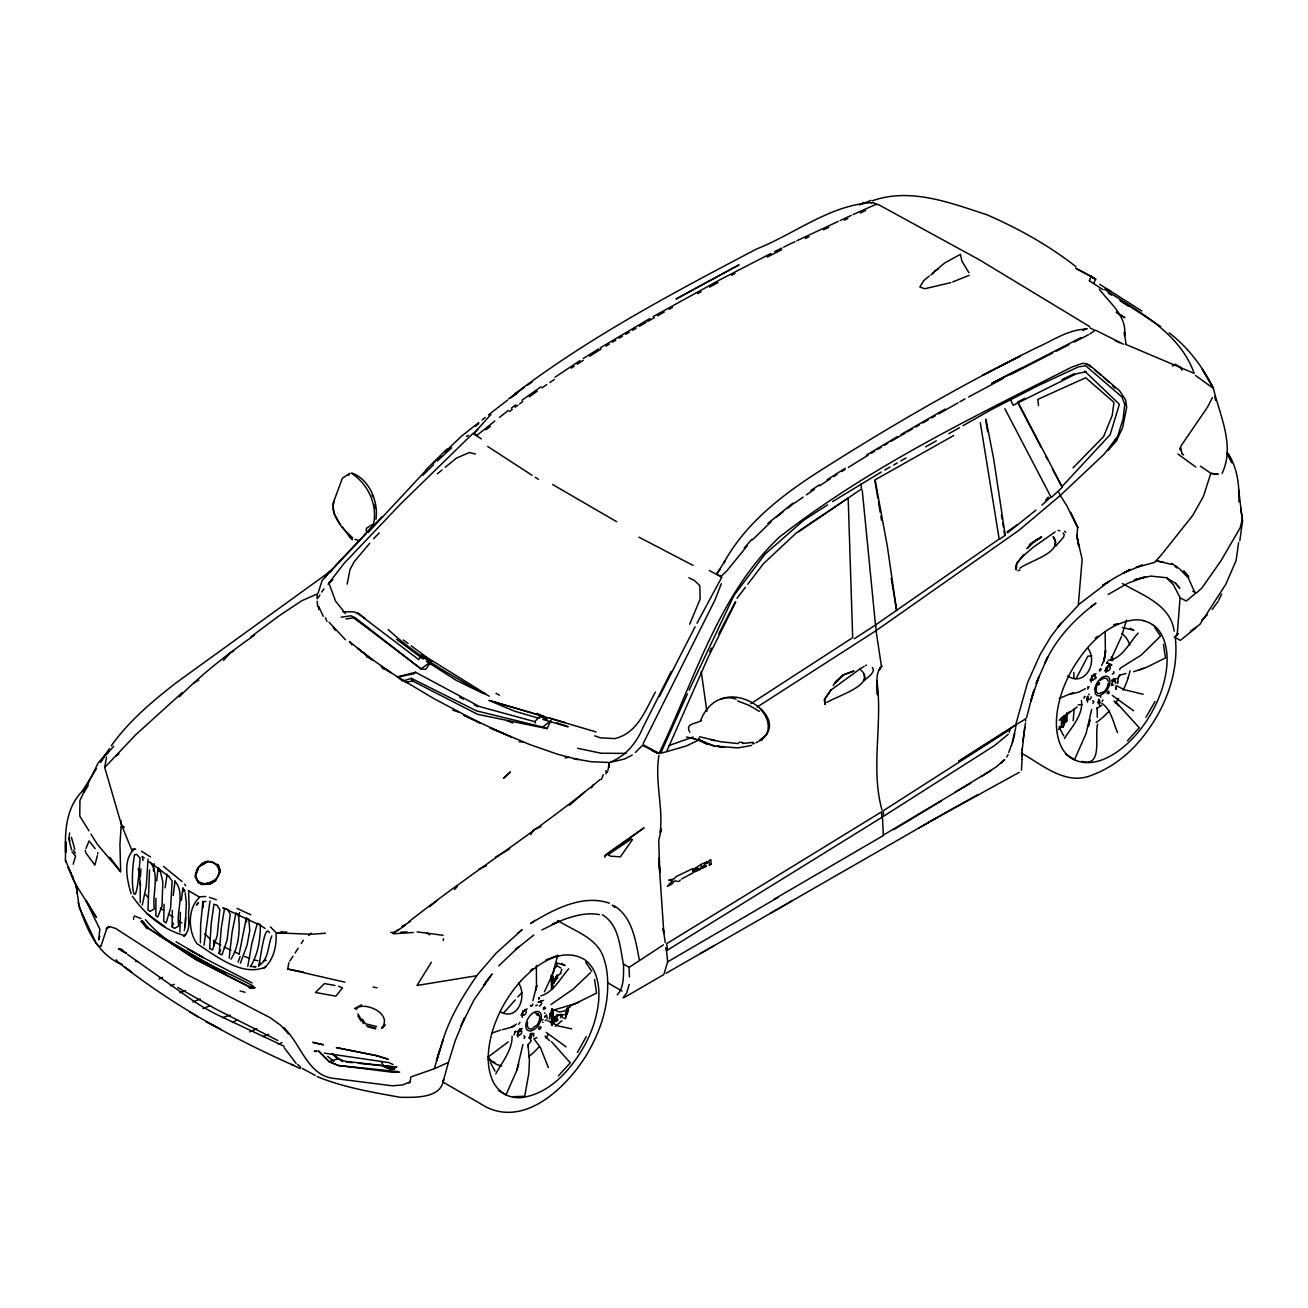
<?xml version="1.0" encoding="UTF-8"?>
<svg xmlns="http://www.w3.org/2000/svg" width="1308" height="1308" viewBox="0 0 1308 1308"><rect width="100%" height="100%" fill="white"/><g stroke="black" fill="none" stroke-linecap="round" stroke-linejoin="round"><path stroke-width="1.5" d="M551.747 1025.129L551.747 1008.811M158.971 871.357L158.252 867.76L159.87 869.33L162.813 881.805L162.012 906.101L157.745 917.072L155.848 915.78L155.897 898.187M553.186 977.975L553.186 976.062L554.151 983.403M882.459 816.944L883.341 835.534L773.993 899.315M1022.022 759.261L1022.038 754.062M366.42 528.35L366.191 530.852M609.25 767.158L609.299 762.613L607.958 770.445M1065.284 716.097L1062.047 718.501M1097.625 724.092C1094.305 736.11 1103.216 767.665 1081.798 761.338M552.172 1025.668L552.417 1008.582M174.356 928.369L172.084 926.865L172.345 910.433M555.246 981.376L555.884 979.283L554.641 978.825M164.056 904.237L163.762 921.29L166.132 922.908L170.58 907.997L172.166 881.052L168.667 876.278M553.104 1022.333L553.3 1011.035M1116.051 687.207L1116.018 689.332L1116.067 686.814M140.218 882.311L140.283 902.585M1238.611 542.493L1236.125 560.494L1225.792 584.316L1199.927 624.357L1190.345 631.355M179.883 931.966L180.406 912.363M1022.038 755.779L1022.218 748.666M332.87 506.719L334.259 501.177M75.374 856.822L73.215 864.179M97.773 853.928L97.806 852.685M658.954 755.239C654.54 780.843 663.401 807.396 660.164 832.477L661.407 829.076L658.741 840.341L659.804 872.73L658.774 857.737L663.826 932.964L663.189 928.615L665.281 942.643M557.699 978.253L557.012 975.163M133.547 919.393L133.661 917.186M185.703 917.529L185.164 926.489L186.292 904.384M213.727 946.142L214.022 940.174M1107.255 662.175L1107.189 663.303L1107.876 662.159M209.607 948.725L211.209 923.579L213.923 904.237L216.997 905.169L219.858 909.73L217.21 935.596L212.517 950L209.82 948.447M1022.137 750.432L1024.736 727.526M1021.466 770.085L1022.022 759.572M1117.572 682.4L1117.408 683.217L1118.291 677.773L1117.964 678.59L1119.893 675.157L1125.975 673.506M1088.91 694.94L1088.91 693.943M1100.731 697.393L1100.731 696.396M373.777 522.775C377.342 503.58 367.401 483.437 351.329 473.12M1111.179 660.687L1111.408 656.73M375.968 519.325C378.601 501.634 369.297 479.415 352.31 473.202M1155.046 701.513L1145.971 717.291M140.43 876.687L140.97 868.97M224.469 908.57L227.527 909.436L230.224 914.112L227.036 940.321L221.984 954.889L219.139 953.516L221.363 927.486L224.535 908.422M1061.524 723.438L1061.916 718.01M1025.701 721.231L1025.407 718.582M148.017 859.176L146.3 886.006L142.278 905.071M149.553 869.82L147.968 909.878L149.962 911.316M195.268 877.194C202.691 840.128 241.195 878.976 201.514 884.437L198.244 882.54L195.448 875.837M153.396 870.981L154.115 863.607M156.764 880.938L158.006 867.972M210.016 900.934L204.015 945.177M538.978 997.661L538.634 999.181L539.566 997.628M121.104 826.198L119.927 844.805L120.63 870.065M173.228 895.522L175.01 880.922M165.119 887.87L167.113 874.218M195.677 872.959C193.29 884.192 209.084 886.448 215.64 880.497L220.349 871.095L218.436 865.209L212.272 862.217L207.759 861.612L203.459 863.247M1105.374 652.61L1105.162 631.96M185.278 924.576L184.314 930.675M550.946 1004.56L573.149 989.126L590.546 972.596M85.363 850.135L85.707 852.669L94.895 865.128L97.364 855.694M1104.966 655.946L1105.62 650.452L1103.805 660.998L1101.614 665.445M1111.767 683.937L1111.898 684.542M181.354 900.444L182.842 888.312L185 891.01M1091.183 696.755L1090.839 698.243M205.928 901.523L202.871 901.588L200.647 924.658L200.402 942.823M536.509 986.951L536.362 965.5M134.528 854.876C128.789 885.925 136.097 923.775 140.038 858.162L136.833 854.418L134.74 854.68M536.1 990.172L536.705 985.513L532.879 1000.718M567.737 1007.765L565.726 1015.384M1022.823 741.456L1025.472 723.079M239.168 953.941L246.313 918.134L248.847 919.328L249.779 930.511L247.065 945.161L240.394 963.228M567.476 1008.108L565.71 1014.926M443.232 940.534L443.477 938.768M116.167 959.712L118.26 962.492L131.765 972.22L124.358 966.955C176.286 1007.013 233.772 1038.879 293.613 1065.415L291.504 1064.418L300.284 1068.652M666.181 947.695L667.652 961.789L664.088 973.806M1239.821 540.744L1242.6 520.617L1240.671 508.845M247.784 966.318L251.806 943.771L257.3 923.301L260.341 924.429M271.802 935.939C267.535 946.027 269.072 959.565 258.575 965.893C259.949 965.026 264.085 922.091 269.464 932.768M344.854 982.161L287.711 969.032L288.855 962.574M527.598 1022.447L527.386 1023.657A8.633 5.052 -59.5 0 0 531.669 1029.004L537.196 1024.818A8.633 5.101 -59.4 0 0 539.386 1020.027A8.6 5.069 -59.6 0 0 538.422 1014.256M567.41 1008.354L565.694 1018.687L562.407 1017.624L561.508 1014.076M1015.744 727.624L1011.558 745.495M347.127 584.169L350.021 569.471L354.288 561.623L369.739 543.261M106.488 757.103L104.803 766.88M238.743 916.679L239.577 912.673M1117.408 683.217L1117.735 681.615M565.808 1015.188L567.002 1009.547M235.931 913.115L232.088 932.244L229.211 957.996M513.357 1096.709L524.704 1096.251L528.841 1073.312L529.446 1060.379L527.991 1044.798L530.917 1041.25M1009.318 732.415L1009.989 729.57L883.227 810.764L883.554 816.257L994.587 745.511L1008.288 734.229M1026.584 717.683L1032.143 696.167L1034.105 689.872L1030.737 701.48L1038.993 676.661L1036.132 683.479L1047.692 657.123L1044.83 663.189C1055.965 638.844 1074.587 618.88 1095.94 603.102L1090.97 606.879M1012.539 742.633L1014.779 733.739M69.651 832.967L69.16 836.319A14.29 8.159 59.5 0 0 69.913 840.815M567.1 1014.436L568.44 1009.269M1111.767 683.741L1113.059 681.108L1114.776 680.454L1111.751 681.141M549.442 1018.916L550.194 1013.373L549.883 1014.158L552.385 1010.43L574.817 1003.841L596.546 993.115L594.568 979.447M721.313 583.728L714.969 600.012L643.356 743.173L643.16 744.775L658.218 752.885M519.995 1022.316L518.704 1024.295M498.446 1090.381L506 1094.927L516.774 1070.418L522.922 1044.52M530.574 1005.247C530.002 1007.634 533.272 1005.361 532.65 1003.972M1126.499 620.074L1121.97 635.099M1015.809 726.349L1016.774 724.174L1025.685 718.893M439.651 1050.111L436.512 1060.739L442.971 1039.958L434.256 1068.767L410.908 1076.909L410.058 1081.929L402.553 1084.97L392.318 1085.787L333.082 1078.315C307.167 1074.931 300.677 1043.244 283.82 1027.843L288.757 1033.81L280.582 1025.243L270.445 1017.853L186.766 974.411L115.725 928.484L109.708 926.587L106.193 928.778L107.632 927.241M629.213 984.45L626.663 993.05L623.131 997.71M1073.165 720.724L1074.179 709.001M318.057 593.227L322.177 580.294L366.142 533.697M1087.357 696.297L1087.52 702.249M516.774 1070.418L518.736 1064.14M448.284 1063.028L443.085 1081.781L443.592 1079.574C441.205 1098.687 415.061 1097.379 400.346 1097.314C372.289 1092.245 343.661 1087.455 317.141 1076.615M1222.113 473.365C1235.226 445.39 1219.808 415.535 1213.301 388.084M490.892 414.505L473.937 433.34L477.616 435.646M537.85 1013.733L537.114 1014.845L537.85 1013.733A8.633 5.052 -59.5 0 0 535.348 1013.455M1011.313 745.315L1008.779 752.427M623.589 963.767C623.458 973.937 624.456 987.426 617.229 994.848M565.694 1015.482L567.852 1009.04M240.116 956.54L238.072 962.132M565.955 1016.005L568.113 1009.563M560.429 1017.722L560.805 1016.561M1063.976 715.574L1063.518 717.013M1099.57 699.944L1099.554 702.183L1098.802 700.63M1115.201 683.201L1115.446 681.092L1113.517 678.427M1102.906 699.944L1102.17 701.513M1121.414 636.718L1112.487 656.125M538.782 1027.499C537.474 1031.832 543.49 1027.042 539.73 1026.6M547.267 1018.67L546.548 1014.91M86.017 848.369L89.042 840.88L95.141 848.679M1098.818 699.093L1098.213 702.69L1099.734 705.159M442.447 1041.577C449.625 1017.722 462.77 996.14 476.684 975.866M560.445 973.054L561.868 969.342M196.053 874.267L197.884 869.591M173.555 923.154L172.084 926.865M561.982 1020.649L555.279 1026.371M601.353 779.47L603.299 774.679M258.575 965.893L259.998 962.459M99.735 936.381L98.623 939.962L99.882 929.318L85.707 900.018M1221.656 594.045L1218.713 600.307M1089.253 280.844L1091.232 276.299L1075.617 268.124M1212.385 397.616L1207.546 407.115L1180.977 445.946L1180.454 450.393L1180.176 447.712L1182.334 454.056M1095.63 678.754L1096.3 677.217M219.139 953.516L220.692 949.968M687.436 693.861L660.916 752.787L659.134 753.261C694.924 679.424 718.125 595.32 779.192 537.277C868.447 467.594 971.615 417.906 1072.2 366.91L1082.844 363.248L1089.482 365.046L1119.615 390.83L1125.616 399.856L1126.678 407.328L1122.526 428.01L1116.149 441.237L1107.974 450.524L1116.427 437.739L1116.149 441.237L1123.098 418.92L1124.798 404.123L1121.823 396.831L1085.689 365.782L1078.364 366.91L1037.767 385.811L991.431 409.584L962.982 425.705M689.103 690.183L734.148 595.156L765.033 554.151L803.75 520.241L827.523 504.888M570.631 1006.457L564.827 1010.904L559.252 1012.065L554.527 1009.907M1093.799 283.574L1095.581 278.996L1076.484 268.843M1083.956 698.178L1084.97 696.346L1084.316 696.886M513.88 1034.939L515.777 1031.276L515.041 1031.799M659.395 696.51L695.104 626.777M196.249 871.046L198.048 867.4M405.317 682.204L412.69 681.043L477.731 714.364L546.989 728.605L551.011 720.544L542.755 727.068L476.553 710.882L411.415 678.378L403.812 680.732M735.766 601.942L707.955 657.76L666.573 751.691L661.374 753.048M334.488 566.56L373.99 524.9M217.995 875.804L220.349 871.095L217.553 864.392M671.2 671.429L642.98 727.493C636.783 742.404 626.041 755.861 610.705 761.959M655.373 692.112C645.318 710.358 637.388 733.396 614.646 738.611L600.356 737.81L594.666 735.848M689.708 624.129L700.156 599.097L699.78 585.575L694.221 580.36L688.875 577.76M1180.061 598.034L1177.478 631.257L1176.677 635.361L1174.388 637.143L1180.372 640.348L1196.411 627.464M709.639 651.662L711.454 648.114M718.746 633.889L735.178 601.909M1076.059 678.721L1087.896 656.109L1091.837 655.88M250.515 966.465C257.889 954.578 260.276 939.994 260.357 926.211M697.017 623.246L721.803 577.139L709.328 570.566M1139.219 727.788L1127.496 740.737M522.824 1012.179C520.306 1013.847 522.987 1018.245 522.366 1017.232M833.196 685.605L836.025 681.19L842.941 675.386L835.289 682.825M530.525 1033.467L529.495 1037.931L531.081 1040.416M533.5 1036.639L533.877 1033.385M766.848 734.017L761.387 740.573M530.737 834.618L533.615 829.697L541.021 826.721M1099.407 669.909L1100.077 668.977M1006.686 757.021L1008.125 754.585M84.203 792.043L88.241 785.291M106.389 754.847L113.633 746.247M544.406 991.775L552.287 975.032L557.764 955.347L546.008 960.007M1019.831 568.244C1028.726 561.181 1065.284 551.829 1053.153 536.574L1055.491 542.101L1054.657 546.27M1088.207 696.772L1087.537 699.584L1086.997 698.194M431.378 962.263L417.023 985.464L476.652 975.735L496.124 953.156L522.137 929.694L517.477 933.405M318.04 597.936L319.855 594.993M518.017 1031.129L518.459 1034.628L517.706 1033.075L518.23 1034.465L518.344 1032.453L521.107 1030.377L518.573 1030.786M81.979 791.749L96.432 768.663M495.781 1073.852C502.043 1062.243 512.311 1050.193 512.098 1036.328M105.31 754.814L100.552 762.074L105.343 754.487M348.239 534.792L352.212 539.583M289.886 960.971L292.992 956.197M295.052 953.009L298.142 948.218M301.249 943.444L303.309 940.256M100.552 762.074L109.332 748.634M591.461 787.841L593.456 784.833M1218.059 601.516L1212.14 609.463M489.012 977.714L484.042 984.859L492.102 973.97L473.888 1000.113L460.612 1026.698L464.52 1018.115L455.315 1040.465L448.448 1062.423L434.419 1068.669M543.229 1008.239L543.801 1007.405M1107.287 692.308L1108.268 691.262M430.381 662.796L425.623 669.402L421.045 668.911L353.749 617.752L346.031 618.978M835.191 682.612L843.022 674.993L853.977 670.955L843.496 674.961L835.599 682.662M1064.385 738.546C1071.219 727.477 1083.678 714.724 1081.405 700.532M179.212 696.87C201.955 674.029 228.017 653.608 254.569 635.132M1138.156 633.056C1129.801 641.966 1121.986 659.281 1108.203 660.246M516.464 1024.099L511.51 1027.238L502.207 1029.739M831.332 689.578L824.89 698.832L825.135 704.489L824.22 699.862L831.152 689.692M568.669 968.787C560.658 977.992 553.382 992.265 540.858 995.879M321.686 592.05L324.024 588.862M111.229 745.838C129.018 720.937 152.66 700.957 176.743 682.367L331.921 570.141L325.986 574.833L330.384 571.024M554.51 970.127L551.682 975.605L552.058 987.327M422.304 654.85L431.558 661.145L422.304 654.85L418.74 659.624L359.455 614.646L354.141 611.85L342.81 611.784M1027.172 548.428L1033.598 541.823L1041.659 536.934L1035.037 540.744L1029.069 546.172M1027.189 548.559L1033.598 541.823L1041.217 537.277L1029.461 544.52M716.637 573.967L720.07 569.471M736.993 598.345L745.396 587.325M747.8 584.186L763.414 563.715L797.193 532.127M329.354 582.42L344.347 563.094L401.082 503.498L472.924 433.455L481.409 438.883M83.876 789.721C66.397 805.761 64.615 830.335 65.645 852.456L65.678 841.567L65.416 860.075L71.057 873.531M544.651 1017.183L546.09 1015.973L544.864 1016.103M1023.624 554.821L1016.937 563.405L1016.218 569.863C1013.635 563.895 1020.829 559.432 1023.428 555.033M523.282 1011.395L527.14 1008.86M100.994 946.06L106.569 929.252L108.351 926.931M1117.882 436.692L1104.001 454.317L1060.804 494.996M1063.617 717.634L1061.556 721.722L1061.393 726.48L1059.284 726.529M1087.537 687.076L1088.943 686.782L1087.684 689.202M324.776 577.547L327.196 574.555M558.205 1020.158L555.867 1020.077L555.867 1018.523M356.087 1009.596L358.408 1006.784M1045.713 500.097L1048.264 497.056M535.593 723.046L534.727 721.673L479.415 706.516L415.601 672.279L414.505 673.571L399.251 676.792M1090.431 698.962L1086.85 700.238M747.179 545.861L726.529 571.236L720.643 576.664L716.751 573.705L725.09 560.887L723.667 563.094C746.083 522.072 784.228 493.427 822.945 468.934C891.909 425.165 962.77 384.209 1036.001 347.977C1052.221 340.963 1067.753 329.632 1086 329.126L1082.566 330.041L1087.226 328.619M384.16 1025.995L381.625 1028.121C392.253 1015.678 370.36 1003.465 359.144 1006.849M744.17 548.036L751.937 539.207M368.202 532.405L426.277 470.079M503.466 1013.16L515.27 999.917M517.886 996.974L521.81 992.559M454.579 889.489L457.26 886.513M108.4 751.462L98.165 762.907L79.951 800.365L79.788 816.078L88.96 830.858M223.455 660.393L230.273 652.954L233.707 651.057M473.937 433.34L477.927 429.465M348.386 475.229L349.318 474.608M1069.601 711.781L1066.38 715.263L1060.951 718.223M1061.769 486.838L1110.149 434.681L1119.37 404.27L1084.594 370.998M105.114 767.06L135.754 734.753L182.466 692.39M1091.673 709.394L1086.098 733.494L1074.571 759.621L1065.595 754.127M534.727 721.673L539.534 716.653L547.185 719.236M363.64 535.806L381.903 516.807M642.13 745.658L635.394 752.492M498.724 965.942L519.014 946.518L515.597 949.575L533.811 935.024M520.535 981.392C535.675 964.666 561.606 946.191 584.316 959.434A78.954 45.584 -60 0 1 593.914 970.552C601.664 986.722 599.309 1005.623 594.388 1022.267A78.954 45.584 -60 0 1 585.101 1044.52C571.629 1068.783 550.619 1093.553 521.598 1097.592A78.954 45.584 -60 0 1 511.526 1096.84A78.137 45.11 -60 0 1 502.828 1093.014A78.954 45.584 -60 0 1 493.23 1081.896C485.497 1065.726 487.851 1046.825 492.756 1030.181A78.954 45.584 -60 0 1 502.043 1007.928A78.137 45.11 -60 0 1 510.578 993.949M133.367 849.971C122.756 860.909 127.121 880.464 131.143 893.789M752.296 539.991L771.017 521.843M429.416 906.738L436.741 900.983M329.403 571.972L333.687 567.574M1073.018 467.888L1103.576 436.61L1112.225 415.404L1113.975 402.357L1085.673 377.734L1037.833 399.381L1038.519 405.644M373.614 538.667L379.271 532.896M328.095 584.349L332.87 579.542M426.13 469.637L447.042 448.987M1055.687 546.237L1063.584 537.097L1064.254 534.58L1063.028 533.01M1004.446 759.703L996.647 766.619L981.67 776.445M1001.356 762.989L1004.642 759.752M422.958 475.147L433.553 464.749M1201.692 620.303L1207.366 614.776M433.569 463.065L440.845 456.034M445.211 451.832L461.234 436.398L478.842 422.5M508.191 1041.92L487.737 1057.322M437.444 460.956L451.652 447.728M600.078 779.584C538.863 830.04 471.501 872.632 409.028 921.584M1051.518 497.269L1062.39 487.214L1018.115 402.472M1021.499 557.421L1033.206 547.3L1055.18 531.882M1085.362 688.695L1079.084 692.03L1070.353 694.221M1041.904 505.117L1050.945 496.942L1004.855 408.734M390.765 1068.325L394.215 1068.93L384.078 1066.723L390.683 1069.159L394.215 1068.93L396.847 1066.576L390.765 1068.325L384.078 1066.723L381.625 1062.243M678.721 881.494L680.324 880.039M188.581 890.797L189.12 908.193C187.06 916.859 192.178 930.315 183.561 936.136L185.752 934.893L184.722 935.514M1077.187 706.909L1059.186 720.25M932.44 273.159L944.605 263.039L960.448 254.308L961.838 260.93L968.934 272.767M308.688 935.514L311.369 933.144M569.421 805.352L584.414 792.223M767.878 523.429L793.008 503.089M929.154 276.037L923.595 280.828L919.867 287.024L924.756 288.741L950.834 282.642M1178.443 633.628L1174.388 637.143M199.225 866.403L201.563 864.392M830.645 690.297L859.667 669.156C879.401 683.757 836.662 696.003 826.885 702.445M1111.882 680.029L1116.313 678.639M381.625 1028.121L385.402 1024.932M1058.401 491.546L1060.347 495.421L1019.03 530.263L876.703 630.211M1035.985 510.104L1007.634 532.797M629.115 967.38L663.434 944.85M437.363 473.807L442.088 469.932M445.227 467.332L456.23 458.274L469.31 452.519L475.393 454.023M776.511 517.085L783.492 511.461M478.025 434.518L494.882 420.996M698.832 868.349L695.872 870.736L700.401 868.299M538.863 1001.895L543.507 1000.375M475.54 426.244L478.728 423.727M482.047 419.982L485.252 417.448M488.456 414.93L507.537 400.134M499.476 417.383L508.452 410.369M530.378 970.569L532.716 968.737M546.368 1019.962L545.191 1020.665M514.518 394.149C589.548 337.006 673.342 292.763 756.564 248.994C795.182 233.723 830.662 204.342 873.45 202.56L877.03 204.931M553.774 969.293L556.897 966.203L556.832 964.11M511.33 408.178L515.646 404.891M509.466 411.546L512.295 409.388M515.123 407.229L517.952 405.071M787.727 508.191L791.994 504.953M485.857 429.809L490.369 426.408M251.005 636.783L279.062 615.839L301.837 600.715L317.174 593.979L317.092 598.77M430.054 662.257L421.045 668.911L355.155 617.736L350.904 615.774L341.077 617.229M513.684 395.13L524.541 387.282M508.452 398.924L518.622 391.484M519.57 403.894L522.824 401.507M263.856 968.231C273.683 960.072 276.805 945.733 276.07 933.454M521.974 400.232L541.054 386.727M1095.237 638.173L1097.902 636.244M999.966 539.01L1005.231 535.25L993.606 458.585L985.938 419.181M560.952 973.348L556.047 976.847L555.933 979.005L555.148 978.302M539.403 1002.173L541.021 1001.47L538.111 1002.19M529.299 396.815L537.277 391.141M510.594 397.975L516.742 393.626M535.119 920.325L530.541 923.546C553.562 909.322 582.927 893.92 609.381 903.223M1067.083 720.741L1066.919 712.533M1006.996 531.898L1016.986 524.9M760.128 739.543C772.554 734.475 768.891 717.928 761.338 710.244M793.416 503.874L803.161 497.122M806.415 494.865L814.541 489.225M542.003 387.887L546.728 384.634M875.919 624.701L999.165 539.027L980.313 422.697M527.5 385.173L532.372 381.854M797.847 532.307L861.4 489.012L861.155 483.469M549.834 382.541L554.478 379.385M1096.088 722.457L1098.949 720.528A54.462 31.441 -60 0 0 1109.511 710.62M704.489 863.705L707.661 861.563L701.088 864.343L701.301 867.057L704.472 865.504M555.05 377.178L580 360.616M930.756 274.958L933.977 272.8M798.845 531.015L848.173 498.021L852.685 637.65L750.825 703.671M810.993 490.418L819.2 484.957M617.85 847.061L629.737 839.147M557.535 1018.54L556.309 1019.21L556.489 1021.564L555.508 1018.736L556.456 1021.254L555.867 1020.077M571.22 368.186L574.245 366.191M115.742 756.057L118.979 753.931M577.237 364.245L583.221 360.338M367.058 527.942L373.418 523.821M854.304 638.729L875.493 624.995L862.217 489.977M819.413 485.857L830.515 478.679M833.687 476.619L836.858 474.575M832.624 501.585L881.216 472.041M757.087 707.072L876.213 630.554L875.657 625.142M536.885 1037.571L534.367 1038.781M632.222 755.043L624.717 758.951L610.346 762.368M958.813 761.518L1015.548 725.27M958.715 761.06L1015.711 724.763L1027.614 682.547L1040.105 654.589L1050.864 636.604L1061.295 623.017L1057.796 627.088L1078.266 605.391L1082.141 559.448L1076.909 536.198L1076.844 534.89L1078.822 546.548L1076.909 536.198L1077.645 527.68L1066.723 505.607L1060.281 495.405M827.179 479.693L845.23 468.264M1091.526 676.007L1092.523 675.533M589.728 356.234L601.124 349.056M695.692 868.071L693.894 869.199L699.927 865.029M583.286 358.506L598.459 348.974M199.143 897.762C187.518 908.602 187.943 931.165 197.018 943.738C216.311 956.099 242.732 977.746 266.407 966.628M1108.187 594.486L1127.839 583.221L1145.579 576.763L1134.363 579.869L1150.795 576.092L1165.117 577.58M841.78 471.501L845.066 469.458M848.336 467.414L868.038 455.233M404.156 926.244L392.891 933.209L398.891 929.596M193.748 683.201L198.783 680.111M131.814 850.919L134.724 849.137M349.841 473.283L342.385 478.238L332.837 503.972L333.981 513.276L340.162 524.345M864.081 666.41L859.667 669.156M557.829 1015.711L553.562 1017.362M663.581 974.722L623.818 997.775M606.013 346.113L609.266 344.135M612.536 342.173L615.79 340.194M871.341 453.238L874.627 451.244M877.93 449.265L881.216 447.271M884.519 445.276L887.805 443.298M954.922 792.223L991.055 770.412M970.847 783.034L883.44 835.06M893.658 829.697L941.449 800.79M600.143 347.912L649.863 318.514M866.436 455.135L897.697 436.447M410.189 921.584L401.965 926.489L405.578 925.001M199.666 866.436L207.759 861.612L201.841 864.866M934.484 271.361L937.95 269.317M150.436 911.202L154.36 908.896C151.957 894.198 160.083 874.643 150.322 862.43M174.831 928.239L178.738 925.933C176.008 911.627 185.589 892.677 174.798 881.232M1172.311 366.044L1175.483 364.18L1181.925 368.823M619.044 338.232L622.428 336.254M625.813 334.276L629.197 332.281M632.582 330.303L635.95 328.324M639.334 326.346L646.103 322.373M891.206 441.27L905.283 433.046M697.099 867.989L693.91 869.853L694.156 872.06L700.238 869.509M777.9 897.435L668.094 961.593M495.519 857.116L509.548 849.023M700.499 953.499L791.651 901.114M900.967 434.55L945.194 409.061M530.443 1033.876L531.833 1033.336M666.099 973.283L714.446 945.471M771.115 912.886L928.108 822.716M907.033 432.016L912.314 428.991M915.829 426.98L919.344 424.969M922.859 422.958L928.14 419.933M931.656 417.922L935.171 415.911M938.686 413.9L958.028 402.831M918.543 828.177L937.035 817.598M647.754 321.441L654.327 317.68M657.63 315.817L664.219 312.056M556.848 977.795L557.421 978.384M1089.891 333.949L1094.91 330.417L1089.94 327.85M953.058 808.442L927.372 823.01L1019.177 772.341M884.764 470.03L890.094 467.005M893.658 464.994L897.206 462.983M900.771 460.956L906.101 457.947M925.655 446.862L936.315 440.812M948.758 433.766L959.434 427.716M522.513 1011.198C526.977 1009.057 521.401 1012.768 522.66 1014.616M953.679 435.531L874.79 480.036L877.799 498.103M653.133 316.618L720.577 279.438L771.001 253.425M556.521 978.433L557.175 978.531M523.821 1035.756L525.08 1036.655L523.968 1038.503M953.189 808.426L977.894 794.626M669.156 309.309L672.459 307.478M959.778 401.834L965.075 398.907M968.607 396.978L1003.22 378.404M755.991 742.797C792.599 724.027 745.625 687.272 720.79 699.371M1092.834 703.361L1093.929 701.497L1092.736 700.647M697.622 293.646L701.023 291.782M232.464 1022.545L237.631 1019.717M541.855 929.972L558.205 921.862L552.368 924.233C567.361 917.725 584.349 911.513 599.522 914.652M709.525 287.155L718.027 282.577M731.613 275.285L735.014 273.454M1163.401 644.337L1165.51 657.908L1146.724 667.227L1133.644 671.723M681.599 878.927L692.831 872.959L692.635 868.659L676.301 876.491L674.16 878.845L668.731 880.17L672.508 880.66L667.309 886.383L671.511 884.273L674.568 880.922L677.446 881.298M1017.51 402.145L1024.655 398.368M354.566 1008.533L361.564 1004.855M1081.013 337.611L991.955 383.326L1020.845 368.365M408.815 1082.975L409.878 1082.435M991.955 383.326L1014.076 371.881M158.955 979.152L162.47 977.321M1010.217 374.775L1052.662 353.013M1074.228 342.042L1088.469 334.75M706.156 865.553L701.202 867.793L701.595 868.594L706.156 866.468M767.24 257.071L781.612 249.779M1056.259 351.182L1068.881 344.789M466.596 436.349L468.444 435.417M1013.684 405.006L1076.288 373.761L1086.114 371.766M774.63 251.61L781.89 247.997M1058.417 729.406L1063.813 725.711L1064.058 716.866L1065.006 722.866L1063.927 723.635L1064.107 722.343L1066.396 721.951L1065.268 714.74M554.428 980.918L553.676 981.294L554.69 981.621M783.705 247.098L794.986 241.62M699.159 739.821L686.422 745.92L667.031 751.56M1073.247 692.553L1059.186 698.456M805.319 238.481L808.965 236.748M1061.965 379.533L1074.326 373.745M796.785 240.77L838.281 221.395M840.128 220.545L851.197 215.428M823.582 229.816L828.781 227.396M844.412 220.169L847.878 218.567M142.294 920.881L147.314 928.778L141.264 921.339L142.294 920.881L149.145 928.729L196.363 959.761L251.169 987.867L254.635 987.965L249.174 987.785L255.011 987.475M860.304 212.926L865.651 210.506M853.029 214.61L876.769 203.999M478.99 869.084L486.363 865.798M865.438 665.576L866.419 665.134M517.232 1035.037C521.222 1036.574 523.592 1030.655 520.077 1028.579M249.599 1031.881L256.924 1028.758M1089.891 679.849C1093.325 681.762 1097.167 677.053 1094.207 674.339M262.957 1036.623L268.598 1034.236M202.985 1008.664L210.375 1005.558M278.342 1044.127L282.005 1042.59M192.963 1001.993L200.238 998.952M179.948 992.788L185.458 990.499M552.597 1017.493L560.543 1014.599L557.862 1015.106L564.713 1014.583M539.436 1006.293L541.806 1003.498L540.809 1000.555M170.547 985.856L174.275 984.319M532.683 1033.287L530.607 1037.277M864.261 680.7C866.615 677.675 876.409 672.394 872.387 667.489M952.665 281.923L969.195 275.35M1113.599 685.032L1111.228 685.196M569.454 1005.917L578.855 1002.239M859.34 204.882L871.079 200.386M100.618 946.273L99.048 946.322L96.073 943.166L79.265 907.441L76.028 884.322L77.254 893.397L76.404 886.301L71.58 875.673L72.807 877.096M704.44 864.196L707.497 863.051M1019.946 570.01L1017.935 570.713M1143.683 668.372L1138.957 670.072M669.075 745.511L693.06 737.009M491.481 1033.255L500.375 1030.132M399.659 1072.07L392.482 1072.249L338.265 1065.48L329.191 1061.671L318.285 1050.765L329.191 1061.671L337.824 1058.728L345.116 1061.295L396.422 1067.148L358.506 1063.29M211.258 881.968L215.64 880.497L209.869 884.175L201.514 884.437M222.556 1017.64L230.208 1015.106M184.641 935.465C164.236 930.609 144.469 913.867 132.435 896.307M1118.291 623.573L1113.533 624.734M1101.696 705.323L1096.676 708.593L1097.167 707.791L1097.314 717.225M751.364 745.478L737.826 747.914L717.487 746.263M863.476 680.651L864.604 678.443L863.967 674.421M1061.753 723.357L1063.028 720.773M397.109 676.939L415.601 672.279M752.378 743.909L754.275 743.434M871.439 202.903L872.649 202.609M263.513 960.971L266.309 960.317M872.583 200.68C910.859 187.355 950.524 202.936 986.968 214.79C1018.458 228.491 1048.852 245.43 1075.912 266.652M1166.295 577.498L1173.456 584.856L1180.061 597.576M753.277 742.306L742.503 743.516M1112.209 674.225L1114.04 672.852L1113.648 671.544M108.678 926.767L109.708 926.587M316.356 1050.929L314.247 1051.305L316.749 1051.534M134.348 915.911L141.002 918.608M565.056 757.937L568.473 757.365M347.863 534.58L348.778 534.514M144.24 857.917L142.131 856.527L143.079 860.5M535.642 1005.672L536.46 1005.492A3.94 2.273 -60 0 0 537.343 1004.985M544.569 1006.898L545.55 1008.223L543.458 1009.482M390.683 1069.159L387.168 1067.541L394.902 1066.772M286.615 931.917L276.773 932.866L311.32 934.239L325.414 933.242M1108.04 666.344L1109.675 666.197L1107.663 667.064L1107.009 670.432L1106.127 667.963M1092.899 675.468L1094.534 675.304L1092.36 676.498L1091.657 679.392L1091.248 678.361M393.25 933.765L413.279 932.49M392.482 1072.249L398.351 1071.922M231.009 959.173C239.021 946.501 240.231 929.301 238.399 914.39L235.881 913.262M1078.103 704.816L1082.059 704.603M1099.472 671.135L1101.205 669.696L1100.829 668.519M400.918 932.179L407.017 931.934M1091.264 682.106C1090.169 682.547 1091.346 673.407 1096.088 673.767M1058.009 530.492L1059.921 530.721M390.732 932.457L394.803 932.424M626.172 753.408L601.255 753.245L577.613 748.29M608.988 762.45L591.38 761.746L573.836 758.673L577.956 759.507L557.764 754.307L529.724 744.53L489.895 727.804L511.314 737.025L463.686 715.198L480.755 723.373L433.815 698.586L397.943 677.152L402.423 680.945M1090.986 680.046L1092.85 680.095M1100.551 702.723L1097.592 702.478M517.854 1035.119L519.439 1035.168M253.523 966.628L256.008 966.694L250.368 966.53M739.069 742.306L742.748 742.421M519.211 741.767L523.167 741.898M738.399 743.582L720.561 741.734L699.567 736.747M577.417 1052.531L586.262 1036.672M528.743 1037.702L531.326 1037.98M1122.264 627.48L1133.823 630.293L1130.341 628.281M135.738 849.154L131.405 849.137L121.431 824.792L104.771 767.665M1078.577 604.623L1109.037 581.406L1102.644 585.346L1116.133 577.041L1130.21 569.389L1123.082 573.198L1142.358 565.089L1136.243 567.41L1154.539 562.44L1161.618 554.559L1192.782 515.352L1203.376 496.5L1210.832 473.267L1200.417 466.188M205.814 896.47L199.078 896.847L188.303 890.585M398.319 1071.612L338.265 1065.48L329.191 1061.671M346.538 1062.047L352.522 1062.668M1111.391 664.742C1107.876 664.431 1103.723 669.434 1105.979 672.541M253.605 986.902L248.618 986.346L196.363 959.761L147.052 927.568L141.264 921.339M651.825 750.498L657.205 752.705L655.602 751.953M417.154 931.868L443.134 935.302M717.438 746.23L724.534 747.293L713.89 745.903L699.862 740.214M324.319 1053.12L389.097 1062.619L393.103 1064.581M373.042 987.066L377.064 987.769M556.668 962.868L565.089 965.517L561.606 963.505M571.661 1028.84L557.437 1025.783L547.741 1020.698M1104.982 670.71C1109.298 672.95 1112.405 666.786 1108.579 664.333M520.895 1015.041C524.508 1017.052 528.269 1011.918 524.982 1009.318M714.708 746.1L704.129 742.764L706.565 743.794M287.711 969.032L303.57 972.073M1156.37 560.903L1163.482 562.293M387.168 1067.541L394.215 1068.93M736.077 699.191C719.94 693.305 705.372 706.565 700.532 721.084L701.301 720.43C696.526 724.158 684.607 722.817 689.839 732.333M686.536 736.993L695.676 739.2L692.423 738.088M710.816 739.837L714.838 740.671M334.962 985.48L324.482 983.567L315.457 992.478L335.911 996.173L342.516 987.9L338.592 986.248M1156.746 560.821L1172.131 564.533M1143.176 694.27L1124.357 689.725L1116.084 685.506M254.275 959.974L258.019 960.791M245.037 992.249L240.083 990.974M359.226 540.727L354.926 539.305M122.298 949.592L118.815 948.758L126.238 953.238L118.488 948.529L125.862 952.992M135.476 961.102L137.536 961.609M376.655 1026.551L365.439 1023.739L362.447 1019.161M366.322 1025.734L375.821 1028.17M1105.538 288.659L1110.443 290.965M367.646 1026.747L375.478 1028.856M1065.53 720.773L1066.887 721.149M1067.639 675.991C1085.509 687.338 1098.197 661.684 1087.847 648.147M596.105 731.957L489.192 700.467L514.518 711.176L539.174 718.386M489.192 700.467L544.095 716.457M549.785 718.108L564.942 722.539M499.934 1011.607C518.213 1022.137 527.369 995.47 518.491 983.011M542.951 719.498L567.607 726.708M252.853 985.823C216.997 966.35 172.051 951.766 145.45 919.638M452.781 710.162L458.454 711.993M1062.586 719.858L1063.993 720.103L1063.077 717.307L1063.993 720.103L1061.491 720.463L1062.325 721.149L1061.279 720.119M122.102 964.323L118.26 962.492M558.434 1075.83L570.304 1062.832L551.453 1041.577M695.676 739.2L706.761 743.843M556.767 722.784L568.13 726.708M209.378 897.288L216.278 899.74M737.63 700.941L748.944 705.29L759.425 711.389M542.755 727.068L546.989 728.605M315.195 1075.389L302.377 1068.489M244.514 956.442L249.697 958.47M543.033 1022.284L542.526 1021.989M507.112 720.757L512.671 722.948M1125.354 344.233L1194.171 373.369C1179.734 332.379 1138.5 311.909 1104.492 289.297M706.696 743.287L700.091 740.132M222.654 907.687L261.06 925.688M366.485 656.73L371.717 659.036L390.896 672.606L382.23 667.145L407.377 682.956M1114.841 340.571L1119.795 342.794M237.075 908.406L250.76 914.766M230.944 950.246L224.159 946.976M234.328 951.799L239.429 954.121M284.114 1046.253L217.766 1014.992A258.673 169.795 -8 0 1 193.339 1000.898L127.383 954.3M1108.759 691.229L1109.119 693.387L1107.206 693.534M1154.392 626.892L1160.523 636.146L1141.23 655.079L1120.188 668.257L1119.746 669.663M1101.876 703.426C1111.457 709.672 1113.19 723.013 1117.604 732.627M657.205 752.705L653.019 750.71L657.989 753.195L642.735 745.478M537.048 713.318L544.21 716.751M1123.441 344.217L1095.63 330.237M483.698 693.714L456.361 680.422L426.457 661.357M522.203 1028.448L519.047 1029.625L517.347 1035.511M1109.004 663.483L1111.898 664.954M220.774 945.243L213.384 941.253M878.109 204.424L979.578 259.932L1089.678 326.591M638.925 537.163L693.027 565.383M459.68 697.262L463.294 699.159M474.134 704.849L477.747 706.745M616.673 521.712L552.63 484.532M489.29 696.216C453.811 677.07 417.792 657.237 388.198 629.508M1095.81 279.258L1090.643 276.266M1099.652 284.245L1141.819 311.01M1192.782 591.216L1196.379 592.998L1201.823 588.093L1220.953 560.821L1240.098 527.942L1242.306 519.374L1238.643 489.813M1179.636 597.674L1186.274 601.01L1195.365 593.489L1188.302 577.989L1179.734 568.947M1171.625 563.486L1174.143 564.925M698.276 738.186L699.469 738.873M1122.378 583.515C1142.293 595.173 1170.496 604.607 1174.175 631.11M1021.335 753.048C1042.476 764.804 1066.167 786.37 1092.245 774.99C1109.544 768.581 1124.798 757.414 1137.11 743.794C1162.223 715.296 1179.113 677.217 1175.418 638.696M557.699 920.456C574.31 931.182 597.87 937.738 604.034 959.009C606.896 967.609 607.811 976.7 607.713 985.725C607.631 1010.43 598.819 1034.383 586.262 1055.409C566.626 1086.834 526.306 1126.662 486.462 1107.173L442.644 1081.88M623.36 963.98L628.625 967.021M607.877 982.88L622.019 991.055M557.322 965.974L560.838 968.002M281.318 931.46L284.85 933.487M141.444 851.246L150.551 856.92M163.68 937.901L225.483 973.593M496.026 693.256L499.427 695.235M177.725 987.475L215.755 1009.024L277.836 1040.53M485.922 694.025L426.849 657.434L411.202 645.825M1093.096 277.77L1095.188 279.013L1089.826 275.743M1166.066 577.58L1176.055 583.581M1092.376 277.28L1095.09 278.947L1091.232 276.299M189.693 1011.885L197.884 1016.905M176.04 941.776L203.002 957.521L252.133 982.897M1116.296 312.383L1124.88 317.746L1116.427 312.171M535.234 477.289L538.455 479.333M532.078 475.278L487.737 446.486M1089.515 280.86L1103.085 289.706M1108.17 293.025L1111.571 295.232M1120.04 300.758L1128.526 306.301M178.967 921.11L181.877 923.007M1120.286 300.055L1160.654 326.542M1195.479 375.461L1212.712 387.904M1112.241 695.398L1133.545 710.784M261.159 925.802L265.099 928.467M602.399 914.701C618.929 924.821 619.927 946.485 623.262 963.489M426.653 932.784L429.547 934.811M613.828 905.594C632.516 916.924 635.541 940.436 639.334 959.892M566.053 1046.841L546.204 1032.421M353.749 617.752L370.082 629.491M160.312 908.063L163.516 910.368M168.323 913.818L173.13 917.284M146.382 913.213L164.759 926.555M1177.903 453.99L1195.757 467.021M119.486 963.522C95.451 951.799 85.478 926.391 78.153 902.356M403.371 640.021L408.063 643.503M396.635 639.399L423.236 659.134M149.243 861.776L168.863 876.54M210.424 939.389L204.604 933.618M342.549 1061.638L332.33 1053.594M534.056 1039.043L540.335 1047.397L548.33 1067.491M371.717 659.036L357.624 648.294L372.486 660.099L349.481 641.623L351.852 644.844M163.533 866.436L182.074 881.527M1086.278 363.493L1090.708 366.927M300.791 1067.263L297.521 1064.418M1174.813 566.25L1177.036 567.966M357.575 612.618L365.439 618.766M585.657 962.083L591.772 971.354M1175.401 565.645L1178.671 568.228M327.67 1056.341L333.949 1061.409M352.62 537.768C343.89 530.034 334.881 520.421 333.017 508.485M1238.938 501.781C1239.379 486.151 1237.646 467.25 1227.738 453.353M332.265 1054.134L337.824 1058.728M1095.139 370.36L1100.747 375.004M1169.156 332.837C1187.844 347.16 1202.183 366.093 1212.745 387.021L1202.428 369.379L1212.745 387.021M1103.527 377.391L1109.07 382.312M556.963 1014.321L557.813 1015.433M349.923 537.392L352.293 539.517M557.568 1016.463L556.767 1015.744L556.816 1017.477M351.443 538.634L342.042 526.928M760.177 708.822L762.695 711.127M1182.252 453.794L1183.576 455.004M612.242 905.12L614.711 907.376M124.276 827.424L121.431 824.792L120.99 820.737M270.462 926.914L275.955 932.522M1115.822 701.971L1138.908 727.346M553.627 1016.316L554.478 1023.723M1112.585 385.827L1114.939 388.165M1114.04 700.957L1118.634 705.731M1065.742 714.609L1066.609 715.509M545.142 1036.083L549.605 1040.776M1064.549 531.228L1065.742 532.47M607.615 772.39L605.996 770.706L606.045 773.96M329.076 622.281L345.459 639.71M552.205 977.387L552.973 978.237M552.777 1016.823L553.693 1017.837M296.082 1063.339L284.13 1047.61M1099.26 289.182C1109.691 302.966 1127.332 316.34 1124.537 335.698L1124.389 332.052L1125.992 344.2M120.581 871.749L97.119 844.003L91.004 834.144M1175.401 583.106L1179.751 588.306L1177.576 585.592M518.066 1037.048L517.477 1036.1M145.531 894.378L147.788 897.157M72.038 851.851L75.635 856.25M345.492 613.566L335.551 601.108L328.717 582.73M73.183 850.135L75.406 853.045M380.89 665.854L383.277 668.993M109.872 857.28L120.679 871.684M554.755 1017.003L555.638 1019.848M184.559 884.192L185.671 885.712M1063.764 735.897L1059.202 727.411M495.029 1071.121L490.467 1062.652M333.311 627.48L335.388 630.472M87.996 904.237L92.917 912.183L86.295 900.721M92.917 912.183L96.432 917.366L75.7 884.453L68.13 867.269L69.553 870.458M357.869 1015.891L360.795 1020.796M357.983 1013.929L363.493 1023.624M1227.345 454.121L1231.874 462.852L1227.28 452.633M1228.294 454.285L1231.58 460.302M522.235 1013.553L522.938 1014.877M1018.458 403.943L1041.054 447.189M1045.762 456.198L1047.643 459.795M1052.351 468.804L1060.821 485.023M372.077 495.013L372.976 496.86M1070.729 512.36L1078.021 527.435M70.403 872.223L73.003 877.57M1010.741 400.232L1013.03 405.006M411.415 678.378L412.69 681.043M1180.306 366.632L1181.876 370.229M876.033 630.538L881.412 666.197C874.594 674.045 877.635 685.343 877.406 694.712L876.932 680.781C882.802 724.158 870.392 768.27 881.968 809.963M196.151 877.521L198.244 882.54M325.43 617.719L326.918 621.365M323.272 616.33L318.694 606.503L318.776 609.626M71.45 837.251L74.801 849.317M140.577 885.516L138.305 868.463M552.466 978.433L553.055 988.832M629.034 967.626L629.442 976.896M68.621 838.379L71.548 849.922M1108.17 681.321L1107.941 680.389A8.649 4.97 -60.6 0 0 1100.273 680.454M1111.964 656.73L1112.863 660.704M183.087 887.952L183.856 891.713M65.416 860.075L65.792 861.939M875.363 481.311L887.413 546.711L896.618 610.46L891.239 578.349M1214.772 396.422L1215.475 400.281M878.485 502.109L880.153 512.147M880.824 516.153L881.494 520.175M985.676 419.901L987.638 431.787M1001.388 515.09L1002.042 519.047M1002.696 523.02L1003.35 526.993M1004.004 530.95L1004.658 534.923M701.251 671.609L706.86 711.29M666.148 947.859L666.524 950.802M185.213 892.89L186.488 904.22M317.206 601.206L317.664 606.618M246.313 918.134L246.574 921.846M375.134 504.496L375.331 507.962M202.871 901.588L203.116 907.67M551.257 977.011L551.486 988.864M551.011 975.572L551.077 979.627M1073.835 672.541L1073.901 678.623M551.42 1009.694L551.453 1025.129M1152.512 624.521A78.954 45.584 -60 0 1 1162.109 635.639C1169.842 651.809 1167.488 670.71 1162.583 687.354A78.954 45.584 -60 0 1 1153.28 709.606A78.137 45.11 -60 0 1 1144.745 723.586A78.954 45.584 -60 0 1 1134.804 736.142C1119.664 752.868 1093.733 771.344 1071.007 758.1A78.954 45.584 -60 0 1 1061.409 746.982C1053.676 730.812 1056.03 711.912 1060.935 695.267A78.954 45.584 -60 0 1 1070.238 673.015C1083.694 648.752 1104.72 623.981 1133.742 619.943A78.954 45.584 -60 0 1 1143.732 620.646M1143.813 620.875A78.137 45.11 -60 0 1 1152.512 624.701M1108.268 682.972A8.649 4.97 -60.6 0 1 1104.181 691.605L1098.753 693.812A8.633 4.938 -61.1 0 1 1096.529 691.638A8.649 4.97 -60.6 0 1 1097.281 684.803M1129.801 645.171A54.462 31.441 -60 0 0 1125.093 636.522A55.034 31.768 -60 0 0 1121.79 633.464M1130.047 670.726A54.462 31.441 -60 0 1 1128.134 677.789M1128.134 677.92A55.034 31.768 -60 0 1 1123.18 690.134M1118.536 698.488A55.034 31.768 -60 0 1 1115.364 703.246M510.66 993.802A78.954 45.584 -60 0 1 520.617 981.245M543.098 1019.341A3.94 2.273 -60 0 1 540.678 1019.864M544.569 1013.013A3.94 2.273 -60 0 1 545.093 1013.52M548.134 1034.693A55.034 31.768 -60 0 1 546.057 1037.898M539.109 1046.841A54.462 31.441 -60 0 1 528.546 1056.75M501.683 1065.856A55.034 31.768 -60 0 1 488.293 1056.946M494.898 1062.505A55.034 31.768 -60 0 1 488.178 1059.464M527.991 1044.798L527.991 1046.629L528.007 1044.847M608.236 854.598L610.346 856.151L620.352 856.871L632.483 839.572L631.29 839.033L608.236 854.598M1094.894 688.466L1095.286 693.698L1097.281 695.709L1099.881 695.823L1105.718 691.785L1108.465 687.518A10.905 6.115 -59.3 0 0 1105.603 676.187A10.905 6.115 -59.3 0 0 1094.894 688.466M604.656 856.07L604.786 857.149L605.555 854.958L608.825 852.407L644.059 827.833L604.672 856.233M1064.107 722.343L1062.963 727.134L1064.107 722.343M1107.304 662.486L1107.189 663.303L1107.304 662.486M1099.521 682.776L1098.524 682.662L1099.521 682.776M541.381 1017.084C540.727 1023.314 536.558 1029.952 530.018 1031.113L527.271 1030.099A10.905 6.197 -58.6 0 1 530.427 1015.221A10.905 6.197 -58.6 0 1 541.185 1014.845L541.381 1017.084M1104.819 656.649L1103.805 660.998L1104.819 656.649M1089.956 720.021L1088.321 726.398L1089.956 720.021M538.356 1013.994L537.817 1015.433L538.356 1013.994M880.153 668.437L879.156 670.039L881.903 665.837L880.153 668.437M557.044 975.376L556.096 976.863L557.044 975.376M197.524 903.828L196.445 905.185L198.456 902.684L197.524 903.828M1119.893 675.157L1118.929 676.301L1119.975 675.288M515.695 1031.472L514.927 1032.323L515.695 1031.472M510.267 772.08L503.547 778.195L510.267 772.08M211.651 882.704L209.869 884.175L203.132 884.322L211.651 882.704M881.87 817.369L667.587 950.049L666.622 943.689L881.559 811.859L881.87 817.369M708.838 281.187L676.023 299.041L739.02 264.854L708.838 281.187M514.453 1025.799L511.51 1027.238L514.453 1025.799M988.586 372.24L982.488 375.396L1020.73 355.809L988.586 372.24M711.127 864.359L709.345 865.258L709.034 860.55L710.849 859.667L711.127 864.359M864.931 203.067L862.201 203.329L865.88 203.018L864.931 203.067M1217.944 474.166L1211.486 473.48L1217.944 474.166M376.72 1055.605L336.369 1047.626L376.246 1055.654L388.198 1059.235L376.72 1055.605M323.109 1044.765L312.906 1042.362L323.109 1044.765M221.199 1029.576L206.043 1021.613L221.199 1029.576M203.018 957.44L188.221 949.183L203.018 957.44M1098.328 683.921L1098.867 684.738L1098.328 683.921M1186.242 573.836L1183.707 570.926L1188.71 576.73L1186.242 573.836M1104.426 697.18L1104.426 697.18M535.724 1032.421L535.724 1032.421"/></g></svg>
